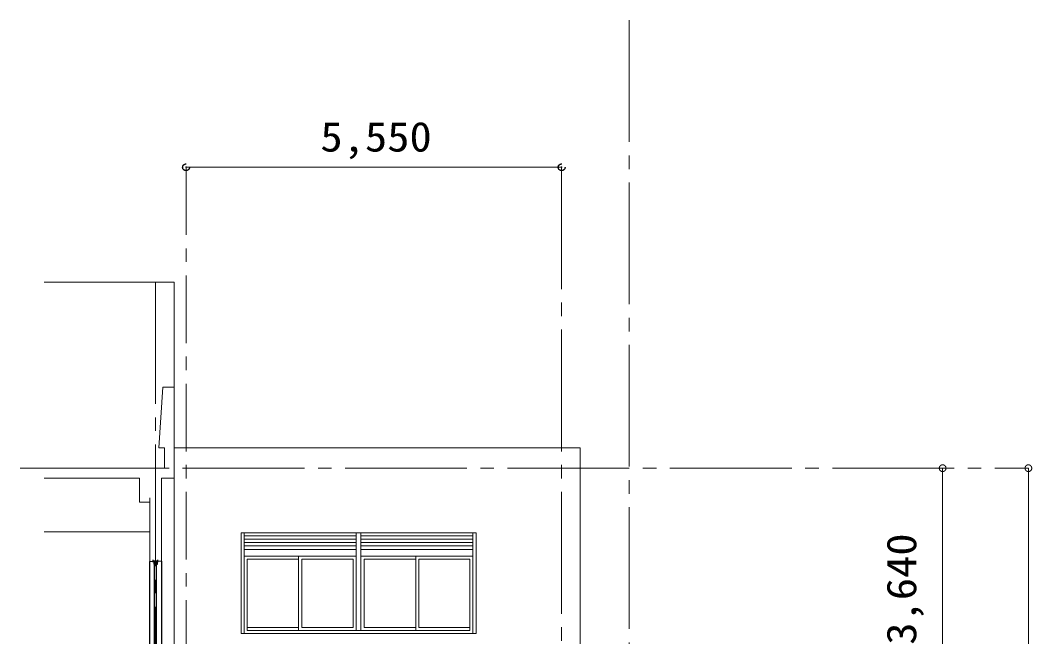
# Model space of a CAD drawing. Units: millimetres at full size, sheet at 1:200; details may follow other scales. Extents: x -55340 to 55340, y -38040 to 38040.
# Drawn here: x 17171 to 32118, y -7920 to 1195 of the extents above; entities that cross this region are included whole.
import ezdxf
from ezdxf.enums import TextEntityAlignment as Align

# ---------------------------------------------------------------- set-up
doc = ezdxf.new("R2010")
doc.units = ezdxf.units.MM
doc.header["$LTSCALE"] = 200
doc.header["$PDMODE"] = 32
doc.header["$PDSIZE"] = 100
for name, pattern in [('CHAIN1', [8, 5, -1, 1, -1]), ('CHAIN2', [12, 9, -1, 1, -1]), ('DASHED1', [1.8, 1.2, -0.6])]:
    doc.linetypes.add(name, pattern=pattern)
for name, color, linetype, lineweight in [('0-1_通り芯', 3, 'Continuous', 18), ('0-2_躯体', 3, 'Continuous', 18), ('0-3_外壁', 2, 'DASHED1', 25), ('0-5_建具(ｻｯｼ)', 4, 'Continuous', 9), ('0-A_寸法', 4, 'CHAIN2', 9)]:
    doc.layers.add(name, color=color, linetype=linetype, lineweight=lineweight)
doc.styles.add('ＭＳ ゴシック', font='')
doc.styles.get('ＭＳ ゴシック').set_extended_font_data('MS Gothic')

msp = doc.modelspace()

# ---------------------------------------------------------------- linework, layer by layer
at = {"layer": '0-1_通り芯', "color": 4, "linetype": 'CHAIN2', "lineweight": 9}
for p, q in [((26171.2, 1194.8), (26171.2, -21683)), ((25171.2, -979.2), (25171.2, -21683)), ((19171.2, -2678), (19171.2, -21683))]:
    msp.add_line(p, q, dxfattribs=at)
at = {"layer": '0-1_通り芯', "color": 4, "linetype": 'CHAIN1', "lineweight": 9}
msp.add_line((19621.2, -979.2), (19621.2, -19849.2), dxfattribs=at)
at = {"layer": '0-2_躯体'}
for p, q in [((17525.3, -2678), (19446.2, -2678)), ((19446.2, -2678), (19446.2, -16728)), ((19276.2, -4228), (19221.2, -5128)), ((19276.2, -4228), (19446.2, -4228)), ((19446.2, -5128), (25446.2, -5128)), ((25446.2, -5128), (25446.2, -16728)), ((17525.3, -5428), (19301.2, -5428)), ((17525.3, -5578), (18931.2, -5578)), ((18931.2, -5928), (18931.2, -5578)), ((19256.2, -5578), (19446.2, -5578)), ((19256.2, -5578), (19256.2, -6803.8)), ((19086.2, -5928), (18931.2, -5928)), ((19086.2, -5868), (19086.2, -6805.2)), ((17525.3, -6368), (19086.2, -6368)), ((19135.8, -6805.2), (19086.2, -6805.2)), ((19205.3, -6803.8), (19256.2, -6803.8)), ((19086.2, -7738.9), (19086.2, -9068)), ((19256.2, -7738.9), (19256.2, -10503.8))]:
    msp.add_line(p, q, dxfattribs=at)
at = {"layer": '0-2_躯体', "color": 6, "lineweight": 25}
for p, q in [((19086.2, -8148), (19086.2, -6805.2)), ((19136.2, -6818), (19136.2, -6783)), ((19136.2, -6800), (19206.2, -6800)), ((19155.2, -8078), (19155.2, -6848)), ((19171.2, -6818), (19171.2, -6800)), ((19187.2, -8078), (19187.2, -6848)), ((19206.2, -6818), (19206.2, -6783)), ((19256.2, -6803.8), (19256.2, -8186.6))]:
    msp.add_line(p, q, dxfattribs=at)
at = {"layer": '0-2_躯体'}
msp.add_lwpolyline([(19221.2, -5128), (19301.2, -5128), (19301.2, -5428)], dxfattribs=at)
at = {"layer": '0-2_躯体', "color": 6, "lineweight": 25}
for points in [[(19144.2, -6848), (19166.2, -6848), (19166.2, -6808), (19144.2, -6808)], [(19176.2, -6848), (19198.2, -6848), (19198.2, -6808), (19176.2, -6808)]]:
    msp.add_lwpolyline(points, close=True, dxfattribs=at)
at = {"layer": '0-3_外壁', "color": 4, "linetype": 'Continuous', "lineweight": 9}
msp.add_line((19621.2, -979.2), (25171.2, -979.2), dxfattribs=at)
at = {"layer": '0-3_外壁', "color": 6}
for p in [(19621.2, -979.2), (25171.2, -979.2)]:
    msp.add_point(p, dxfattribs=at)
at = {"layer": '0-5_建具(ｻｯｼ)'}
for p, q in [((20436.2, -6383), (20436.2, -7873)), ((20436.2, -6383), (23906.2, -6383)), ((20481.2, -6383), (20481.2, -7873)), ((22136.2, -6383), (22136.2, -7828)), ((22206.2, -6383), (22206.2, -7828)), ((23861.2, -6383), (23861.2, -7873)), ((23906.2, -6383), (23906.2, -7873)), ((20481.2, -6428), (22136.2, -6428)), ((20481.2, -6478), (22136.2, -6478)), ((20481.2, -6528), (22136.2, -6528)), ((23861.2, -6428), (22206.2, -6428)), ((23861.2, -6478), (22206.2, -6478)), ((23861.2, -6528), (22206.2, -6528)), ((20481.2, -6578), (22136.2, -6578)), ((20481.2, -6628), (22136.2, -6628)), ((23861.2, -6578), (22206.2, -6578)), ((23861.2, -6628), (22206.2, -6628)), ((20481.2, -6728), (22136.2, -6728)), ((20526.2, -6773), (20526.2, -7828)), ((21285.4, -6773), (20526.2, -6773)), ((21285.4, -6728), (21285.4, -7828)), ((21330.3, -6773), (21330.3, -7783)), ((23861.2, -6728), (22206.2, -6728)), ((23016.6, -6773), (22251.2, -6773)), ((22251.2, -6773), (22251.2, -7783)), ((23016.6, -6728), (23016.6, -7828)), ((23061.6, -6773), (23061.6, -7783)), ((20436.2, -7873), (23906.2, -7873)), ((21285.4, -7783), (20526.2, -7783)), ((20526.2, -7828), (23816.2, -7828)), ((21330.3, -7783), (22091.2, -7783)), ((23016.6, -7783), (22251.2, -7783)), ((23061.6, -7783), (23816.2, -7783))]:
    msp.add_line(p, q, dxfattribs=at)
for points in [[(21330.3, -6773), (22091.2, -6773), (22091.2, -7783)], [(23061.6, -6773), (23816.2, -6773), (23816.2, -7828)]]:
    msp.add_lwpolyline(points, dxfattribs=at)
at = {"layer": '0-A_寸法'}
msp.add_line((17171.2, -5428), (32067.9, -5428), dxfattribs=at)
at = {"layer": '0-A_寸法', "linetype": 'Continuous'}
msp.add_line((32067.9, -5428), (32067.9, -16878), dxfattribs=at)
msp.add_lwpolyline([(30800.9, -16478), (30800.9, -12768), (30800.9, -9068), (30800.9, -5428)], dxfattribs=at)
at = {"layer": '0-A_寸法', "color": 6}
for p in [(30800.9, -5428), (32067.9, -5428)]:
    msp.add_point(p, dxfattribs=at)

# ---------------------------------------------------------------- texts
at = {"layer": '0-3_外壁', "style": 'ＭＳ ゴシック', "width": 1.1}
msp.add_text('5,550', height=439.9, dxfattribs=at).set_placement((21606.2, -879.2), align=Align.BOTTOM_LEFT)
at = {"layer": '0-A_寸法', "color": 2, "style": 'ＭＳ ゴシック', "width": 1.1}
msp.add_text('3,640', height=439.9, rotation=90, dxfattribs=at).set_placement((30543.6, -8038), align=Align.BOTTOM_LEFT)

doc.saveas('drawing.dxf')
